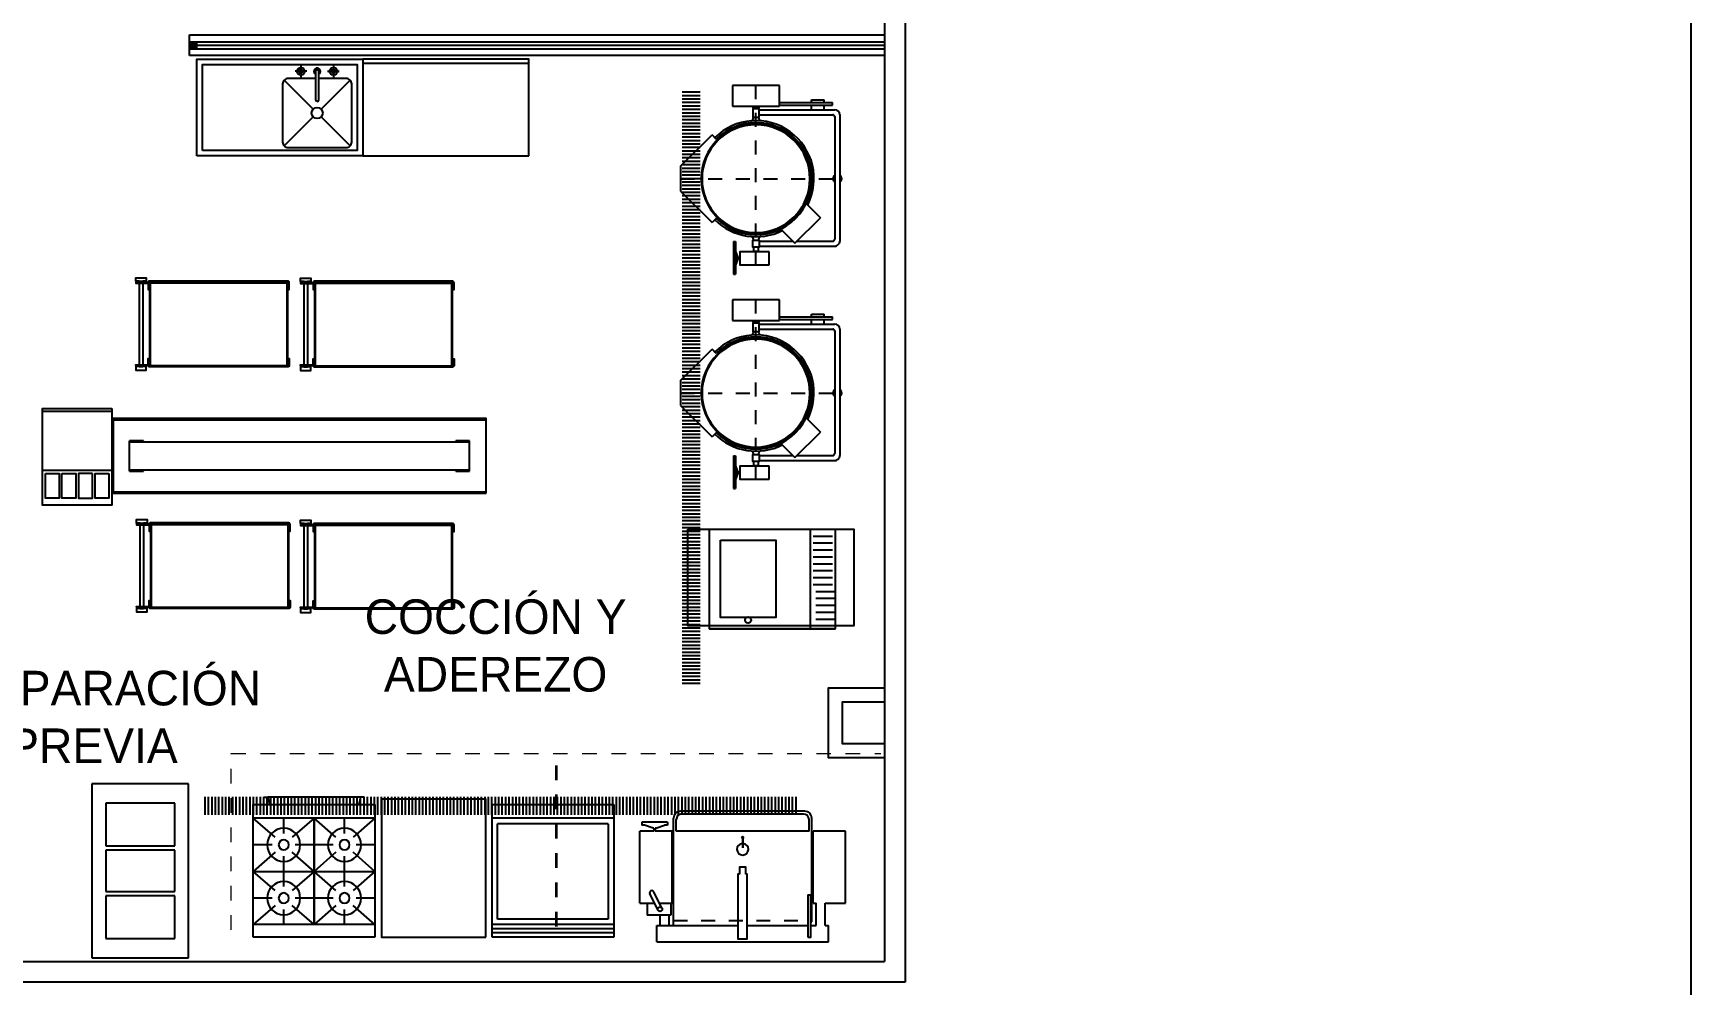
# Model space of a CAD drawing. Header units: millimetres. Extents: x 2523 to 2756, y 378 to 482.
# Drawn here: x 2665.52 to 2677.51, y 386.93 to 393.81 of the extents above; entities that cross this region are included whole.
import ezdxf

# ---------------------------------------------------------------- set-up
doc = ezdxf.new("R2010")
doc.units = ezdxf.units.MM
for name, pattern in [('BLOQUE NUTRICION$0$PB-Servicios Generales$0$DIS', [0.09, 0.06, -0.03]), ('HIDDEN', [0.375, 0.25, -0.125]), ('VESTIBULO$0$MEDICINA FISICA$0$MCDASH01', [0.211654, 0.105807, -0.105846])]:
    doc.linetypes.add(name, pattern=pattern)
doc.layers.get('Defpoints').update_dxf_attribs({"color": 8})
doc.layers.add('MOB FIJO', color=161, linetype='Continuous')
doc.layers.add('MOBILIARIO', color=161, linetype='Continuous')
doc.layers.add('PROYECCION', color=7, linetype='HIDDEN', lineweight=0)
doc.styles.add('STYLE1', font='GOTHIC.TTF')

# ---------------------------------------------------------------- blocks, each defined once
blk = doc.blocks.new('BLOQUE NUTRICION$0$NUTRICION Y DIETETICA$0$NUTRICION$0$A$C48837D3A')
at = {"layer": 'MOBILIARIO'}
for p, q in [((0, 1.045), (0, 0.135)), ((0, 1.045), (0, 0.135)), ((0.72, 0.315), (0, 0.315)), ((0.07, 0.275), (0.07, 0.135)), ((0.12, 0.275), (0.12, 0.135)), ((0.17, 0.275), (0.17, 0.135)), ((0.22, 0.275), (0.22, 0.135)), ((0.27, 0.275), (0.27, 0.135)), ((0.32, 0.295), (0.32, 0.155)), ((0.37, 0.295), (0.37, 0.155)), ((0.42, 0.295), (0.42, 0.155)), ((0.47, 0.295), (0.47, 0.155)), ((0.52, 0.295), (0.52, 0.155)), ((0.57, 0.295), (0.57, 0.155)), ((0.62, 0.295), (0.62, 0.155)), ((0.67, 0.295), (0.67, 0.155))]:
    blk.add_line(p, q, dxfattribs=at)
for points in [[(0.72, 1.2), (0.72, 0), (0.02, 0), (0.02, 1.2)], [(0.72, 1.045), (0.72, 0.135), (0, 0.135), (0, 1.045)], [(0.64, 0.965), (0.64, 0.565), (0.08, 0.565), (0.08, 0.965)]]:
    blk.add_lwpolyline(points, close=True, dxfattribs=at)
blk.add_circle((0.063, 0.765), 0.0219, dxfattribs=at)
blk = doc.blocks.new('BLOQUE NUTRICION$0$PB-Servicios Generales$0$mnitmgv60')
at = {"linetype": 'BLOQUE NUTRICION$0$PB-Servicios Generales$0$DIS'}
for p, q in [((0, -1.165), (0, 0)), ((0.624, -0.62), (-0.674, -0.62))]:
    blk.add_line(p, q, dxfattribs=at)
for p, q in [((-0.551, -0.45), (-0.551, -0.067)), ((-0.533, -0.067), (-0.551, -0.067)), ((-0.533, -0.45), (-0.533, -0.067)), ((-0.499, -0.597), (-0.499, -0.05)), ((-0.465, -0.013), (0.451, -0.013)), ((-0.462, -0.597), (-0.462, -0.064)), ((-0.45, -0.05), (0.437, -0.05)), ((0.451, -0.323), (0.451, -0.064)), ((0.488, -0.597), (0.488, -0.05)), ((-0.57, -0.219), (-0.57, -0.127)), ((-0.551, -0.127), (-0.57, -0.127)), ((-0.551, -0.219), (-0.57, -0.219)), ((-0.499, -0.127), (-0.533, -0.127)), ((-0.499, -0.219), (-0.533, -0.219)), ((0.18, -0.256), (0.282, -0.154)), ((0.466, -0.338), (0.282, -0.154)), ((0.364, -0.44), (0.466, -0.338)), ((0.451, -0.597), (0.451, -0.352)), ((-0.674, -0.45), (-0.674, -0.79)), ((-0.524, -0.45), (-0.674, -0.45)), ((-0.524, -0.79), (-0.524, -0.45)), ((-0.674, -0.79), (-0.524, -0.79)), ((0.455, -0.783), (0.455, -0.769)), ((0.455, -0.769), (0.691, -0.769)), ((0.455, -0.783), (0.691, -0.783)), ((0.566, -0.752), (0.52, -0.769)), ((0.566, -0.769), (0.566, -0.752)), ((0.566, -0.752), (0.58, -0.752)), ((0.569, -0.752), (0.569, -0.736)), ((0.577, -0.752), (0.577, -0.736)), ((0.58, -0.769), (0.58, -0.752)), ((0.58, -0.752), (0.626, -0.769)), ((0.691, -0.783), (0.691, -0.769)), ((-0.287, -0.907), (-0.317, -0.937)), ((-0.09, -1.165), (-0.317, -0.937)), ((0.09, -1.165), (0.317, -0.937)), ((0.287, -0.907), (0.317, -0.937)), ((-0.09, -1.165), (0.09, -1.165))]:
    blk.add_line(p, q)
for points in [[(-0.524, -0.643), (-0.516, -0.643, 0.414214), (-0.515, -0.642), (-0.515, -0.598, 0.414214), (-0.516, -0.597)], [(-0.516, -0.597), (-0.524, -0.597, 0.413465)]]:
    blk.add_lwpolyline(points, format="xyb")
for points in [[(-0.446, -0.597), (-0.506, -0.597, 0.414214), (-0.506, -0.598), (-0.506, -0.642, 0.414214), (-0.506, -0.643), (-0.446, -0.643, 0.414214), (-0.445, -0.642), (-0.445, -0.598, 0.414214)], [(0.445, -0.597), (0.495, -0.597, -0.414214), (0.496, -0.598), (0.496, -0.642, -0.414214), (0.495, -0.643), (0.445, -0.643, -0.414214), (0.444, -0.642), (0.444, -0.598, -0.414214)], [(0.526, -0.526), (0.623, -0.526, -0.414214), (0.624, -0.527), (0.624, -0.735, -0.414214), (0.623, -0.735), (0.526, -0.735, -0.414214), (0.526, -0.735), (0.526, -0.527, -0.414214)], [(-0.508, -0.607), (-0.514, -0.607, 0.414214), (-0.514, -0.608), (-0.514, -0.632, 0.414214), (-0.514, -0.633), (-0.508, -0.633, 0.414214), (-0.507, -0.632), (-0.507, -0.608, 0.414214)]]:
    blk.add_lwpolyline(points, format="xyb", close=True)
blk.add_lwpolyline([(0.496, -0.637), (0.524, -0.637), (0.524, -0.601), (0.496, -0.601)], close=True)
for centre, radius, start, end in [((-0.462, -0.05), 0.0365, 90, 180), ((-0.448, -0.064), 0.0146, 90, 180), ((0, -0.031), 0.0314, 35.5487, 144.4513), ((0, -0.031), 0.0314, 215.5487, 324.4513), ((0.437, -0.064), 0.0146, 0, 90.0005), ((0.451, -0.05), 0.0365, 0, 90.0003), ((0, -0.62), 0.42, 63.0172, 225), ((0, -0.62), 0.406, 315, 225), ((0, -0.62), 0.396, 270.0412, 270), ((0, -0.62), 0.39, 270.0418, 270), ((0, -0.62), 0.42, 315, 26.9828), ((-0.442, -0.576), 0.0256, 262.3945, 318.2324), ((0.441, -0.576), 0.0256, 211.5621, 277.6055), ((-0.442, -0.664), 0.0256, 41.7676, 97.6055), ((0.441, -0.664), 0.0256, 82.3945, 148.4379)]:
    blk.add_arc(centre, radius, start, end)
blk = doc.blocks.new('BLOQUE NUTRICION$0$PB-Servicios Generales$0$A$C44AE7D5F')
for p, q in [((0, 0.88), (0, 0)), ((0.09, 0.88), (0, 0.88)), ((0.09, 0.88), (0.228, 0.722)), ((0.09, 0.88), (0.09, 0.44)), ((0.475, 0.88), (0.09, 0.88)), ((0.282, 0.88), (0.282, 0.743)), ((0.475, 0.88), (0.337, 0.722)), ((0.96, 0.88), (0.475, 0.88)), ((0.475, 0.88), (0.613, 0.722)), ((0.475, 0), (0.475, 0.88)), ((0.667, 0.88), (0.667, 0.743)), ((0.86, 0.88), (0.722, 0.722)), ((0.86, 0.88), (0.86, 0.44)), ((0.96, 0), (0.96, 0.88)), ((0.96, 0.803), (1.011, 0.803)), ((1.011, 0.775), (0.96, 0.763)), ((1.011, 0.803), (1.011, 0.775)), ((1.011, 0.775), (1.011, 0.105)), ((0.09, 0.66), (0.2, 0.66)), ((0.365, 0.66), (0.475, 0.66)), ((0.475, 0.66), (0.585, 0.66)), ((0.75, 0.66), (0.86, 0.66)), ((0.228, 0.598), (0.09, 0.44)), ((0.282, 0.577), (0.282, 0.44)), ((0.337, 0.598), (0.475, 0.44)), ((0.613, 0.598), (0.475, 0.44)), ((0.667, 0.577), (0.667, 0.44)), ((0.722, 0.598), (0.86, 0.44)), ((0.86, 0.44), (0.09, 0.44)), ((0.86, 0.44), (0.09, 0.44)), ((0.09, 0.44), (0.86, 0.44)), ((0.09, 0.44), (0.228, 0.282)), ((0.09, 0.44), (0.09, 0)), ((0.282, 0.44), (0.282, 0.303)), ((0.475, 0.44), (0.337, 0.282)), ((0.475, 0.44), (0.613, 0.282)), ((0.667, 0.44), (0.667, 0.303)), ((0.86, 0.44), (0.722, 0.282)), ((0.86, 0.44), (0.86, 0)), ((0.09, 0.22), (0.2, 0.22)), ((0.228, 0.158), (0.09, 0)), ((0.282, 0.137), (0.282, 0)), ((0.337, 0.158), (0.475, 0)), ((0.365, 0.22), (0.475, 0.22)), ((0.475, 0.22), (0.585, 0.22)), ((0.613, 0.158), (0.475, 0)), ((0.667, 0.137), (0.667, 0)), ((0.722, 0.158), (0.86, 0)), ((0.75, 0.22), (0.86, 0.22)), ((0, 0), (0.475, 0)), ((0.475, 0), (0.96, 0)), ((1.011, 0.105), (0.96, 0.117)), ((0.96, 0.077), (1.011, 0.077)), ((1.011, 0.077), (1.011, 0.105))]:
    blk.add_line(p, q)
for centre, radius in [((0.282, 0.66), 0.12), ((0.667, 0.66), 0.12), ((0.282, 0.66), 0.0369), ((0.667, 0.66), 0.0369), ((0.282, 0.22), 0.12), ((0.282, 0.22), 0.0369), ((0.667, 0.22), 0.12), ((0.667, 0.22), 0.0369)]:
    blk.add_circle(centre, radius)
blk = doc.blocks.new('BLOQUE NUTRICION$0$PB-Servicios Generales$0$mnitsg4')
for p, q in [((1.242, 0), (0, 0)), ((0, 0), (0, -0.12)), ((1.242, 0), (1.242, -0.12)), ((0.025, -0.12), (0, -0.12)), ((0.025, -0.12), (0.025, -0.28)), ((0.09, -0.12), (0.09, -0.28)), ((0.129, -0.12), (0.09, -0.12)), ((0.121, -0.145), (0.121, -0.895)), ((0.129, -0.145), (0.121, -0.145)), ((0.588, -0.12), (0.149, -0.12)), ((1.113, -0.12), (0.655, -0.12)), ((1.242, -0.12), (1.113, -0.12)), ((1.121, -0.12), (1.121, -0.895)), ((1.14, -0.28), (1.14, -0.193)), ((1.14, -0.193), (1.312, -0.193)), ((1.153, -0.12), (1.153, -0.193)), ((1.218, -0.12), (1.218, -0.193)), ((1.233, -0.23), (1.292, -0.348)), ((1.312, -0.28), (1.312, -0.193)), ((-0.124, -0.28), (-0.124, -0.8)), ((0.025, -0.28), (-0.124, -0.28)), ((0.111, -0.28), (0.09, -0.28)), ((0.111, -0.28), (0.111, -0.8)), ((1.131, -0.28), (1.131, -0.8)), ((1.223, -0.28), (1.131, -0.28)), ((1.205, -0.244), (1.264, -0.362)), ((1.366, -0.28), (1.259, -0.28)), ((1.366, -0.28), (1.366, -0.8)), ((0.619, -0.751), (0.619, -0.68)), ((0.623, -0.751), (0.623, -0.68)), ((-0.124, -0.8), (0.111, -0.8)), ((0.141, -0.8), (1.101, -0.8)), ((0.141, -0.8), (0.141, -0.885)), ((1.101, -0.8), (1.101, -0.885)), ((1.131, -0.8), (1.253, -0.8)), ((1.248, -0.822), (1.186, -0.845)), ((1.248, -0.822), (1.253, -0.822)), ((1.253, -0.822), (1.253, -0.8)), ((1.263, -0.822), (1.263, -0.8)), ((1.263, -0.8), (1.366, -0.8)), ((1.263, -0.822), (1.268, -0.822)), ((1.268, -0.822), (1.33, -0.845)), ((0.171, -0.945), (1.071, -0.945)), ((0.181, -0.925), (1.061, -0.925)), ((1.165, -0.845), (1.186, -0.845)), ((1.165, -0.865), (1.165, -0.845)), ((1.165, -0.865), (1.351, -0.865)), ((1.33, -0.845), (1.351, -0.845)), ((1.351, -0.865), (1.351, -0.845))]:
    blk.add_line(p, q)
at = {"linetype": 'BLOQUE NUTRICION$0$PB-Servicios Generales$0$DIS'}
blk.add_line((1.121, -0.156), (0.121, -0.156), dxfattribs=at)
blk.add_lwpolyline([(0.149, -0.034), (0.129, -0.034), (0.129, -0.339), (0.149, -0.339)], close=True)
for points in [[(0.645, -0.491), (0.655, -0.491), (0.655, -0.022), (0.588, -0.022), (0.588, -0.491), (0.598, -0.491)], [(0.598, -0.491), (0.598, -0.54), (0.645, -0.54), (0.645, -0.491)]]:
    blk.add_lwpolyline(points)
for centre, radius in [((1.219, -0.237), 0.0158), ((0.621, -0.757), 0.00577)]:
    blk.add_circle(centre, radius)
for centre, radius, start, end in [((1.278, -0.355), 0.0158, 206.5573, 26.5584), ((0.621, -0.67), 0.0416, 272.7552, 267.2448), ((0.171, -0.895), 0.05, 180, 270), ((0.181, -0.885), 0.04, 180, 270), ((1.061, -0.885), 0.04, 270, 0), ((1.071, -0.895), 0.05, 270, 0)]:
    blk.add_arc(centre, radius, start, end)
blk = doc.blocks.new('BLOQUE NUTRICION$0$PB-Servicios Generales$0$mnco201')
for p, q in [((0.88, 0), (0, 0)), ((0, 0), (0, -0.96)), ((0.88, -0.09), (0.88, 0)), ((0.88, -0.03), (0, -0.03)), ((0.88, -0.06), (0, -0.06)), ((0.44, -0.09), (0, -0.09)), ((0.88, -0.09), (0.44, -0.09)), ((0.88, -0.475), (0.88, -0.09)), ((0.84, -0.13), (0.04, -0.13)), ((0.04, -0.13), (0.04, -0.82)), ((0.84, -0.82), (0.84, -0.13)), ((0.88, -0.96), (0.88, -0.475)), ((0.84, -0.82), (0.04, -0.82)), ((0.44, -0.86), (0, -0.86)), ((0.88, -0.86), (0.44, -0.86)), ((0, -0.96), (0.88, -0.96))]:
    blk.add_line(p, q)
blk = doc.blocks.new('76090602')
blk.add_line((0, -0.03), (1.2, -0.03))
blk.add_lwpolyline([(1.2, -0.7), (1.2, 0), (0, 0), (0, -0.7)], close=True)
blk = doc.blocks.new('76090123')
for p, q in [((0.795, -0.088), (0.71, -0.088)), ((0.752, -0.046), (0.752, -0.13)), ((0.945, -0.088), (1.03, -0.088)), ((0.988, -0.046), (0.988, -0.13)), ((0.632, -0.152), (0.842, -0.362)), ((1.108, -0.152), (0.898, -0.362)), ((0.842, -0.418), (0.632, -0.628)), ((0.898, -0.418), (1.108, -0.628))]:
    blk.add_line(p, q)
for points in [[(0, -0.7), (0, 0), (1.2, 0), (1.2, -0.7)], [(0.04, -0.66), (0.04, -0.04), (1.16, -0.04), (1.16, -0.66)]]:
    blk.add_lwpolyline(points, close=True)
blk.add_lwpolyline([(0.882, -0.088, 1), (0.858, -0.088), (0.858, -0.294, 1), (0.882, -0.294)], format="xyb", close=True)
blk.add_lwpolyline([(0.859, -0.14), (0.66, -0.14, 0.414214), (0.62, -0.18), (0.62, -0.6, 0.414214), (0.66, -0.64), (1.08, -0.64, 0.414214), (1.12, -0.6), (1.12, -0.18, 0.414214), (1.08, -0.14), (0.882, -0.14)], format="xyb")
for centre, radius in [((0.752, -0.088), 0.0282), ((0.752, -0.088), 0.0141), ((0.988, -0.088), 0.0282), ((0.988, -0.088), 0.0141), ((0.87, -0.39), 0.04)]:
    blk.add_circle(centre, radius)
blk.add_arc((0.87, -0.088), 0.0235, 300, 240)
blk = doc.blocks.new('BLOQUE NUTRICION$0$NUTRICION Y DIETETICA$0$NUTRICION$0$72560061')
at = {"color": 8}
for p, q in [((0, 0.309), (-0.026, 0.309)), ((-0.026, 0.295), (-0.026, -0.295)), ((0, 0.3), (0, 0.309)), ((0, -0.309), (-0.026, -0.309)), ((0, -0.3), (0, -0.309))]:
    blk.add_line(p, q, dxfattribs=at)
for points in [[(-1.076, 0.25), (-1.086, 0.25), (-1.086, 0.3, -0.414214), (-1.076, 0.31), (-0.076, 0.31, -0.414214), (-0.066, 0.3)], [(-1.076, -0.25), (-1.086, -0.25), (-1.086, -0.3, 0.414214), (-1.076, -0.31), (-0.076, -0.31, 0.414214), (-0.066, -0.3)]]:
    blk.add_lwpolyline(points, format="xyb", dxfattribs=at)
blk.add_lwpolyline([(-1.076, -0.3), (-1.076, 0.3), (-0.076, 0.3), (-0.076, -0.3)], close=True)
blk.add_lwpolyline([(-1.071, -0.3), (-1.071, 0.295), (-0.081, 0.295), (-0.081, -0.3)])
for points in [[(-0.066, 0.295), (-0.066, 0.25), (-0.076, 0.25)], [(-0.001, 0.309), (0.024, 0.309), (0.024, 0.334), (-0.051, 0.334), (-0.051, 0.309), (-0.026, 0.309), (-0.026, 0.3)], [(0, 0.295), (0, -0.295)], [(-0.066, -0.295), (-0.066, -0.25), (-0.076, -0.25)], [(-0.001, -0.309), (0.024, -0.309), (0.024, -0.334), (-0.051, -0.334), (-0.051, -0.309), (-0.026, -0.309), (-0.026, -0.3)]]:
    blk.add_lwpolyline(points, dxfattribs=at)
for points in [[(-0.069, 0.265), (-0.074, 0.265), (-0.074, 0.3), (0.024, 0.3), (0.024, 0.295), (-0.069, 0.295)], [(-0.069, -0.265), (-0.074, -0.265), (-0.074, -0.3), (0.024, -0.3), (0.024, -0.295), (-0.069, -0.295)]]:
    blk.add_lwpolyline(points, close=True, dxfattribs=at)
blk = doc.blocks.new('BLOQUE NUTRICION$0$NUTRICION Y DIETETICA$0$NUTRICION$0$carros cocina')
for p, q in [((0, 0.63), (0.7, 0.63)), ((0, -0.63), (0, 0.63)), ((0, -0.63), (0, 0.63)), ((0, 0.63), (0.7, 0.63)), ((0.7, 0.63), (0.7, -0.63)), ((0.7, 0.63), (0.7, -0.63)), ((0.1, 0.49), (0.6, 0.49)), ((0.1, 0.18), (0.1, 0.49)), ((0.1, 0.18), (0.1, 0.49)), ((0.1, 0.49), (0.6, 0.49)), ((0.6, 0.49), (0.6, 0.18)), ((0.6, 0.49), (0.6, 0.18)), ((0.6, 0.18), (0.1, 0.18)), ((0.6, 0.18), (0.1, 0.18)), ((0.1, 0.15), (0.6, 0.15)), ((0.1, -0.15), (0.1, 0.15)), ((0.1, -0.15), (0.1, 0.15)), ((0.1, 0.15), (0.6, 0.15)), ((0.6, 0.15), (0.6, -0.15)), ((0.6, 0.15), (0.6, -0.15)), ((0.6, -0.15), (0.1, -0.15)), ((0.6, -0.15), (0.1, -0.15)), ((0.1, -0.18), (0.6, -0.18)), ((0.1, -0.49), (0.1, -0.18)), ((0.1, -0.49), (0.1, -0.18)), ((0.1, -0.18), (0.6, -0.18)), ((0.6, -0.18), (0.6, -0.49)), ((0.6, -0.18), (0.6, -0.49)), ((0.6, -0.49), (0.1, -0.49)), ((0.6, -0.49), (0.1, -0.49)), ((0.7, -0.63), (0, -0.63)), ((0.7, -0.63), (0, -0.63))]:
    blk.add_line(p, q)
blk = doc.blocks.new('BLOQUE NUTRICION$0$NUTRICION Y DIETETICA$0$NUTRICION$0$72560152')
for p, q in [((0.5, -0.25), (0, -0.25)), ((0, -0.68), (0.5, -0.68))]:
    blk.add_line(p, q)
for points in [[(0.5, -0.7), (0.5, 0), (0, 0), (0, -0.7)], [(0.02, -0.23), (0.12, -0.23), (0.12, -0.05), (0.02, -0.05)], [(0.14, -0.23), (0.24, -0.23), (0.24, -0.05), (0.14, -0.05)], [(0.36, -0.23), (0.26, -0.23), (0.26, -0.05), (0.36, -0.05)], [(0.48, -0.23), (0.48, -0.05), (0.38, -0.05), (0.38, -0.23)]]:
    blk.add_lwpolyline(points, close=True)
blk = doc.blocks.new('A$C14312871')
at = {"layer": 'MOBILIARIO'}
for p, q in [((26.073, -12.21), (23.373, -12.21)), ((23.493, -12.58), (23.493, -12.36)), ((23.593, -12.36), (23.493, -12.36)), ((25.953, -12.37), (23.493, -12.37)), ((23.593, -12.37), (23.593, -12.36)), ((25.853, -12.37), (25.853, -12.36)), ((25.953, -12.36), (25.853, -12.36)), ((25.953, -12.58), (25.953, -12.36)), ((23.493, -12.57), (25.953, -12.57)), ((23.493, -12.58), (23.593, -12.58)), ((23.593, -12.58), (23.593, -12.57)), ((25.853, -12.58), (25.853, -12.57)), ((25.853, -12.58), (25.953, -12.58)), ((23.373, -12.73), (26.073, -12.73))]:
    blk.add_line(p, q, dxfattribs=at)
for points in [[(26.073, -12.74), (26.073, -12.2), (23.373, -12.2), (23.373, -12.74)], [(26.069, -15.949), (26.069, -14.951), (25.315, -14.951), (25.315, -15.949)]]:
    blk.add_lwpolyline(points, close=True, dxfattribs=at)
at = {"layer": 'MOB FIJO', "ltscale": 0.1}
blk.add_blockref('76090123', (23.98, -9.6), dxfattribs=at)
at = {"layer": 'MOB FIJO'}
blk.add_blockref('76090602', (25.18, -9.6), dxfattribs=at)
at = {"layer": 'MOBILIARIO'}
for name, p, rotation in [('BLOQUE NUTRICION$0$PB-Servicios Generales$0$mnitmgv60', (28.644, -10.465), 270), ('BLOQUE NUTRICION$0$PB-Servicios Generales$0$mnitmgv60', (28.644, -12.015), 270), ('BLOQUE NUTRICION$0$NUTRICION Y DIETETICA$0$NUTRICION$0$A$C48837D3A', (28.732, -13.719), 90), ('BLOQUE NUTRICION$0$PB-Servicios Generales$0$mnitsg4', (28.549, -15.984), 180)]:
    blk.add_blockref(name, p, dxfattribs=dict(at, rotation=rotation))
at = {"layer": 'MOBILIARIO', "extrusion": (-0.001185, -2.98962e-12, 0.999999), "xscale": -1}
for p in [(23.562, -11.515, -0.029), (24.754, -11.517, -0.03), (23.568, -13.264, -0.029), (24.754, -13.267, -0.03)]:
    blk.add_blockref('BLOQUE NUTRICION$0$NUTRICION Y DIETETICA$0$NUTRICION$0$72560061', p, dxfattribs=at)
at = {"layer": 'MOBILIARIO', "extrusion": (0.001185, 2.98961e-12, -0.999999), "zscale": -0.9999999999998271, "rotation": 180}
blk.add_blockref('BLOQUE NUTRICION$0$NUTRICION Y DIETETICA$0$NUTRICION$0$72560152', (-22.864, -12.826, 0.027), dxfattribs=at)
at = {"layer": 'MOBILIARIO', "extrusion": (-2.98961e-12, 0.001185, -0.999999), "zscale": -0.9999999999998083, "rotation": 180}
blk.add_blockref('BLOQUE NUTRICION$0$NUTRICION Y DIETETICA$0$NUTRICION$0$carros cocina', (-23.22, -15.47, -0.019), dxfattribs=at)
at = {"layer": 'MOBILIARIO', "xscale": -1}
for name, p, rotation in [('BLOQUE NUTRICION$0$PB-Servicios Generales$0$A$C44AE7D5F', (24.388, -15.949), 270), ('BLOQUE NUTRICION$0$PB-Servicios Generales$0$mnco201', (26.115, -15.949), 180)]:
    blk.add_blockref(name, p, dxfattribs=dict(at, rotation=rotation))
blk = doc.blocks.new('A$C417955C4')
at = {"layer": 'PROYECCION', "linetype": 'VESTIBULO$0$MEDICINA FISICA$0$MCDASH01'}
for p, q in [((24.228, -16.125), (24.228, -14.85)), ((24.228, -14.85), (28.927, -14.85)), ((26.577, -16.1), (26.577, -14.85)), ((26.586, -16.1), (26.586, -14.85))]:
    blk.add_line(p, q, dxfattribs=at)

msp = doc.modelspace()

# ---------------------------------------------------------------- linework, layer by layer
for p, q in [((2671.8266, 403.5287), (2671.8266, 386.9512)), ((2671.6766, 403.3787), (2671.6766, 387.1012)), ((2666.6491, 393.6512), (2666.6491, 393.8012)), ((2666.6491, 393.8012), (2671.6766, 393.8012)), ((2666.6491, 393.7512), (2671.6766, 393.7512)), ((2666.6491, 393.7262), (2671.6766, 393.7262)), ((2666.6491, 393.7012), (2671.6766, 393.7012)), ((2671.6766, 393.6512), (2666.6491, 393.6512)), ((2670.2116, 393.3887), (2670.3416, 393.3887)), ((2670.2116, 393.3637), (2670.3416, 393.3637)), ((2670.2116, 393.3387), (2670.3416, 393.3387)), ((2670.2116, 393.3137), (2670.3416, 393.3137)), ((2670.2116, 393.2887), (2670.3416, 393.2887)), ((2670.2116, 393.2637), (2670.3416, 393.2637)), ((2670.2116, 393.2387), (2670.3416, 393.2387)), ((2670.2116, 393.2137), (2670.3416, 393.2137)), ((2670.2116, 393.1887), (2670.3416, 393.1887)), ((2670.2116, 393.1637), (2670.3416, 393.1637)), ((2670.2116, 393.1387), (2670.3416, 393.1387)), ((2670.2116, 393.1137), (2670.3416, 393.1137)), ((2670.2116, 393.0887), (2670.3416, 393.0887)), ((2670.2116, 393.0637), (2670.3416, 393.0637)), ((2670.2116, 393.0387), (2670.3416, 393.0387)), ((2670.2116, 393.0137), (2670.3416, 393.0137)), ((2670.2116, 392.9887), (2670.3416, 392.9887)), ((2670.2116, 392.9637), (2670.3416, 392.9637)), ((2670.2116, 392.9387), (2670.3416, 392.9387)), ((2670.2116, 392.9137), (2670.3416, 392.9137)), ((2670.2116, 392.8887), (2670.3416, 392.8887)), ((2670.2116, 392.8637), (2670.3416, 392.8637)), ((2670.2116, 392.8387), (2670.3416, 392.8387)), ((2670.2116, 392.8137), (2670.3416, 392.8137)), ((2670.2116, 392.7887), (2670.3416, 392.7887)), ((2670.2116, 392.7637), (2670.3416, 392.7637)), ((2670.2116, 392.7387), (2670.3416, 392.7387)), ((2670.2116, 392.7137), (2670.3416, 392.7137)), ((2670.2116, 392.6887), (2670.3416, 392.6887)), ((2670.2116, 392.6637), (2670.3416, 392.6637)), ((2670.2116, 392.6387), (2670.3416, 392.6387)), ((2670.2116, 392.6137), (2670.3416, 392.6137)), ((2670.2116, 392.5887), (2670.3416, 392.5887)), ((2670.2116, 392.5637), (2670.3416, 392.5637)), ((2670.2116, 392.5387), (2670.3416, 392.5387)), ((2670.2116, 392.5137), (2670.3416, 392.5137)), ((2670.2116, 392.4887), (2670.3416, 392.4887)), ((2670.2116, 392.4637), (2670.3416, 392.4637)), ((2670.2116, 392.4387), (2670.3416, 392.4387)), ((2670.2116, 392.4137), (2670.3416, 392.4137)), ((2670.2116, 392.3887), (2670.3416, 392.3887)), ((2670.2116, 392.3637), (2670.3416, 392.3637)), ((2670.2116, 392.3387), (2670.3416, 392.3387)), ((2670.2116, 392.3137), (2670.3416, 392.3137)), ((2670.2116, 392.2887), (2670.3416, 392.2887)), ((2670.2116, 392.2637), (2670.3416, 392.2637)), ((2670.2116, 392.2387), (2670.3416, 392.2387)), ((2670.2116, 392.2137), (2670.3416, 392.2137)), ((2670.2116, 392.1887), (2670.3416, 392.1887)), ((2670.2116, 392.1637), (2670.3416, 392.1637)), ((2670.2116, 392.1387), (2670.3416, 392.1387)), ((2670.2116, 392.1137), (2670.3416, 392.1137)), ((2670.2116, 392.0887), (2670.3416, 392.0887)), ((2670.2116, 392.0637), (2670.3416, 392.0637)), ((2670.2116, 392.0387), (2670.3416, 392.0387)), ((2670.2116, 392.0137), (2670.3416, 392.0137)), ((2670.2116, 391.9887), (2670.3416, 391.9887)), ((2670.2116, 391.9637), (2670.3416, 391.9637)), ((2670.2116, 391.9387), (2670.3416, 391.9387)), ((2670.2116, 391.9137), (2670.3416, 391.9137)), ((2670.2116, 391.8887), (2670.3416, 391.8887)), ((2670.2116, 391.8637), (2670.3416, 391.8637)), ((2670.2116, 391.8387), (2670.3416, 391.8387)), ((2670.2116, 391.8137), (2670.3416, 391.8137)), ((2670.2116, 391.7887), (2670.3416, 391.7887)), ((2670.2116, 391.7637), (2670.3416, 391.7637)), ((2670.2116, 391.7387), (2670.3416, 391.7387)), ((2670.2116, 391.7137), (2670.3416, 391.7137)), ((2670.2116, 391.6887), (2670.3416, 391.6887)), ((2670.2116, 391.6637), (2670.3416, 391.6637)), ((2670.2116, 391.6387), (2670.3416, 391.6387)), ((2670.2116, 391.6137), (2670.3416, 391.6137)), ((2670.2116, 391.5887), (2670.3416, 391.5887)), ((2670.2116, 391.5637), (2670.3416, 391.5637)), ((2670.2116, 391.5387), (2670.3416, 391.5387)), ((2670.2116, 391.5137), (2670.3416, 391.5137)), ((2670.2116, 391.4887), (2670.3416, 391.4887)), ((2670.2116, 391.4637), (2670.3416, 391.4637)), ((2670.2116, 391.4387), (2670.3416, 391.4387)), ((2670.2116, 391.4137), (2670.3416, 391.4137)), ((2670.2116, 391.3887), (2670.3416, 391.3887)), ((2670.2116, 391.3637), (2670.3416, 391.3637)), ((2670.2116, 391.3387), (2670.3416, 391.3387)), ((2670.2116, 391.3137), (2670.3416, 391.3137)), ((2670.2116, 391.2887), (2670.3416, 391.2887)), ((2670.2116, 391.2637), (2670.3416, 391.2637)), ((2670.2116, 391.2387), (2670.3416, 391.2387)), ((2670.2116, 391.2137), (2670.3416, 391.2137)), ((2670.2116, 391.1887), (2670.3416, 391.1887)), ((2670.2116, 391.1637), (2670.3416, 391.1637)), ((2670.2116, 391.1387), (2670.3416, 391.1387)), ((2670.2116, 391.1137), (2670.3416, 391.1137)), ((2670.2116, 391.0887), (2670.3416, 391.0887)), ((2670.2116, 391.0637), (2670.3416, 391.0637)), ((2670.2116, 391.0387), (2670.3416, 391.0387)), ((2670.2116, 391.0137), (2670.3416, 391.0137)), ((2670.2116, 390.9887), (2670.3416, 390.9887)), ((2670.2116, 390.9637), (2670.3416, 390.9637)), ((2670.2116, 390.9387), (2670.3416, 390.9387)), ((2670.2116, 390.9137), (2670.3416, 390.9137)), ((2670.2116, 390.8887), (2670.3416, 390.8887)), ((2670.2116, 390.8637), (2670.3416, 390.8637)), ((2670.2116, 390.8387), (2670.3416, 390.8387)), ((2670.2116, 390.8137), (2670.3416, 390.8137)), ((2670.2116, 390.7887), (2670.3416, 390.7887)), ((2670.2116, 390.7637), (2670.3416, 390.7637)), ((2670.2116, 390.7387), (2670.3416, 390.7387)), ((2670.2116, 390.7137), (2670.3416, 390.7137)), ((2670.2116, 390.6887), (2670.3416, 390.6887)), ((2670.2116, 390.6637), (2670.3416, 390.6637)), ((2670.2116, 390.6387), (2670.3416, 390.6387)), ((2670.2116, 390.6137), (2670.3416, 390.6137)), ((2670.2116, 390.5887), (2670.3416, 390.5887)), ((2670.2116, 390.5637), (2670.3416, 390.5637)), ((2670.2116, 390.5387), (2670.3416, 390.5387)), ((2670.2116, 390.5137), (2670.3416, 390.5137)), ((2670.2116, 390.4887), (2670.3416, 390.4887)), ((2670.2116, 390.4637), (2670.3416, 390.4637)), ((2670.2116, 390.4387), (2670.3416, 390.4387)), ((2670.2116, 390.4137), (2670.3416, 390.4137)), ((2670.2116, 390.3887), (2670.3416, 390.3887)), ((2670.2116, 390.3637), (2670.3416, 390.3637)), ((2670.2116, 390.3387), (2670.3416, 390.3387)), ((2670.2116, 390.3137), (2670.3416, 390.3137)), ((2670.2116, 390.2887), (2670.3416, 390.2887)), ((2670.2116, 390.2637), (2670.3416, 390.2637)), ((2670.2116, 390.2387), (2670.3416, 390.2387)), ((2670.2116, 390.2137), (2670.3416, 390.2137)), ((2670.2116, 390.1887), (2670.3416, 390.1887)), ((2670.2116, 390.1637), (2670.3416, 390.1637)), ((2670.2116, 390.1387), (2670.3416, 390.1387)), ((2670.2116, 390.1137), (2670.3416, 390.1137)), ((2670.2116, 390.0887), (2670.3416, 390.0887)), ((2670.2116, 390.0637), (2670.3416, 390.0637)), ((2670.2116, 390.0387), (2670.3416, 390.0387)), ((2670.2116, 390.0137), (2670.3416, 390.0137)), ((2670.2116, 389.9887), (2670.3416, 389.9887)), ((2670.2116, 389.9637), (2670.3416, 389.9637)), ((2670.2116, 389.9387), (2670.3416, 389.9387)), ((2670.2116, 389.9137), (2670.3416, 389.9137)), ((2670.2116, 389.8887), (2670.3416, 389.8887)), ((2670.2116, 389.8637), (2670.3416, 389.8637)), ((2670.2116, 389.8387), (2670.3416, 389.8387)), ((2670.2116, 389.8137), (2670.3416, 389.8137)), ((2670.2116, 389.7887), (2670.3416, 389.7887)), ((2670.2116, 389.7637), (2670.3416, 389.7637)), ((2670.2116, 389.7387), (2670.3416, 389.7387)), ((2670.2116, 389.7137), (2670.3416, 389.7137)), ((2670.2116, 389.6887), (2670.3416, 389.6887)), ((2670.2116, 389.6637), (2670.3416, 389.6637)), ((2670.2116, 389.6387), (2670.3416, 389.6387)), ((2670.2116, 389.6137), (2670.3416, 389.6137)), ((2670.2116, 389.5887), (2670.3416, 389.5887)), ((2670.2116, 389.5637), (2670.3416, 389.5637)), ((2670.2116, 389.5387), (2670.3416, 389.5387)), ((2670.2116, 389.5137), (2670.3416, 389.5137)), ((2670.2116, 389.4887), (2670.3416, 389.4887)), ((2670.2116, 389.4637), (2670.3416, 389.4637)), ((2670.2116, 389.4387), (2670.3416, 389.4387)), ((2670.2116, 389.4137), (2670.3416, 389.4137)), ((2670.2116, 389.3887), (2670.3416, 389.3887)), ((2670.2116, 389.3637), (2670.3416, 389.3637)), ((2670.2116, 389.3387), (2670.3416, 389.3387)), ((2670.2116, 389.3137), (2670.3416, 389.3137)), ((2670.2116, 389.2887), (2670.3416, 389.2887)), ((2670.2116, 389.2637), (2670.3416, 389.2637)), ((2670.2116, 389.2387), (2670.3416, 389.2387)), ((2670.2116, 389.2137), (2670.3416, 389.2137)), ((2670.2116, 389.1887), (2670.3416, 389.1887)), ((2670.2116, 389.1637), (2670.3416, 389.1637)), ((2670.2116, 389.1387), (2670.3416, 389.1387)), ((2670.2116, 389.1137), (2670.3416, 389.1137)), ((2666.7591, 388.2912), (2666.7591, 388.1612)), ((2666.7841, 388.2912), (2666.7841, 388.1612)), ((2666.8091, 388.2912), (2666.8091, 388.1612)), ((2666.8341, 388.2912), (2666.8341, 388.1612)), ((2666.8591, 388.2912), (2666.8591, 388.1612)), ((2666.8841, 388.2912), (2666.8841, 388.1612)), ((2666.9091, 388.2912), (2666.9091, 388.1612)), ((2666.9341, 388.2912), (2666.9341, 388.1612)), ((2666.9591, 388.2912), (2666.9591, 388.1612)), ((2666.9841, 388.2912), (2666.9841, 388.1612)), ((2667.0091, 388.2912), (2667.0091, 388.1612)), ((2667.0341, 388.2912), (2667.0341, 388.1612)), ((2667.0591, 388.2912), (2667.0591, 388.1612)), ((2667.0841, 388.2912), (2667.0841, 388.1612)), ((2667.1091, 388.2912), (2667.1091, 388.1612)), ((2667.1341, 388.2912), (2667.1341, 388.1612)), ((2667.1591, 388.2912), (2667.1591, 388.1612)), ((2667.1841, 388.2912), (2667.1841, 388.1612)), ((2667.2091, 388.2912), (2667.2091, 388.1612)), ((2667.2341, 388.2912), (2667.2341, 388.1612)), ((2667.2591, 388.2912), (2667.2591, 388.1612)), ((2667.2841, 388.2912), (2667.2841, 388.1612)), ((2667.3091, 388.2912), (2667.3091, 388.1612)), ((2667.3341, 388.2912), (2667.3341, 388.1612)), ((2667.3591, 388.2912), (2667.3591, 388.1612)), ((2667.3841, 388.2912), (2667.3841, 388.1612)), ((2667.4091, 388.2912), (2667.4091, 388.1612)), ((2667.4341, 388.2912), (2667.4341, 388.1612)), ((2667.4591, 388.2912), (2667.4591, 388.1612)), ((2667.4841, 388.2912), (2667.4841, 388.1612)), ((2667.5091, 388.2912), (2667.5091, 388.1612)), ((2667.5341, 388.2912), (2667.5341, 388.1612)), ((2667.5591, 388.2912), (2667.5591, 388.1612)), ((2667.5841, 388.2912), (2667.5841, 388.1612)), ((2667.6091, 388.2912), (2667.6091, 388.1612)), ((2667.6341, 388.2912), (2667.6341, 388.1612)), ((2667.6591, 388.2912), (2667.6591, 388.1612)), ((2667.6841, 388.2912), (2667.6841, 388.1612)), ((2667.7091, 388.2912), (2667.7091, 388.1612)), ((2667.7341, 388.2912), (2667.7341, 388.1612)), ((2667.7591, 388.2912), (2667.7591, 388.1612)), ((2667.7841, 388.2912), (2667.7841, 388.1612)), ((2667.8091, 388.2912), (2667.8091, 388.1612)), ((2667.8341, 388.2912), (2667.8341, 388.1612)), ((2667.8591, 388.2912), (2667.8591, 388.1612)), ((2667.8841, 388.2912), (2667.8841, 388.1612)), ((2667.9091, 388.2912), (2667.9091, 388.1612)), ((2667.9341, 388.2912), (2667.9341, 388.1612)), ((2667.9591, 388.2912), (2667.9591, 388.1612)), ((2667.9841, 388.2912), (2667.9841, 388.1612)), ((2668.0091, 388.2912), (2668.0091, 388.1612)), ((2668.0341, 388.2912), (2668.0341, 388.1612)), ((2668.0591, 388.2912), (2668.0591, 388.1612)), ((2668.0841, 388.2912), (2668.0841, 388.1612)), ((2668.1091, 388.2912), (2668.1091, 388.1612)), ((2668.1341, 388.2912), (2668.1341, 388.1612)), ((2668.1591, 388.2912), (2668.1591, 388.1612)), ((2668.1841, 388.2912), (2668.1841, 388.1612)), ((2668.2091, 388.2912), (2668.2091, 388.1612)), ((2668.2341, 388.2912), (2668.2341, 388.1612)), ((2668.2591, 388.2912), (2668.2591, 388.1612)), ((2668.2841, 388.2912), (2668.2841, 388.1612)), ((2668.3091, 388.2912), (2668.3091, 388.1612)), ((2668.3341, 388.2912), (2668.3341, 388.1612)), ((2668.3591, 388.2912), (2668.3591, 388.1612)), ((2668.3841, 388.2912), (2668.3841, 388.1612)), ((2668.4091, 388.2912), (2668.4091, 388.1612)), ((2668.4341, 388.2912), (2668.4341, 388.1612)), ((2668.4591, 388.2912), (2668.4591, 388.1612)), ((2668.4841, 388.2912), (2668.4841, 388.1612)), ((2668.5091, 388.2912), (2668.5091, 388.1612)), ((2668.5341, 388.2912), (2668.5341, 388.1612)), ((2668.5591, 388.2912), (2668.5591, 388.1612)), ((2668.5841, 388.2912), (2668.5841, 388.1612)), ((2668.6091, 388.2912), (2668.6091, 388.1612)), ((2668.6341, 388.2912), (2668.6341, 388.1612)), ((2668.6591, 388.2912), (2668.6591, 388.1612)), ((2668.6841, 388.2912), (2668.6841, 388.1612)), ((2668.7091, 388.2912), (2668.7091, 388.1612)), ((2668.7341, 388.2912), (2668.7341, 388.1612)), ((2668.7591, 388.2912), (2668.7591, 388.1612)), ((2668.7841, 388.2912), (2668.7841, 388.1612)), ((2668.8091, 388.2912), (2668.8091, 388.1612)), ((2668.8341, 388.2912), (2668.8341, 388.1612)), ((2668.8591, 388.2912), (2668.8591, 388.1612)), ((2668.8841, 388.2912), (2668.8841, 388.1612)), ((2668.9091, 388.2912), (2668.9091, 388.1612)), ((2668.9341, 388.2912), (2668.9341, 388.1612)), ((2668.9591, 388.2912), (2668.9591, 388.1612)), ((2668.9841, 388.2912), (2668.9841, 388.1612)), ((2669.0091, 388.2912), (2669.0091, 388.1612)), ((2669.0341, 388.2912), (2669.0341, 388.1612)), ((2669.0591, 388.2912), (2669.0591, 388.1612)), ((2669.0841, 388.2912), (2669.0841, 388.1612)), ((2669.1091, 388.2912), (2669.1091, 388.1612)), ((2669.1341, 388.2912), (2669.1341, 388.1612)), ((2669.1591, 388.2912), (2669.1591, 388.1612)), ((2669.1841, 388.2912), (2669.1841, 388.1612)), ((2669.2091, 388.2912), (2669.2091, 388.1612)), ((2669.2341, 388.2912), (2669.2341, 388.1612)), ((2669.2591, 388.2912), (2669.2591, 388.1612)), ((2669.2841, 388.2912), (2669.2841, 388.1612)), ((2669.3091, 388.2912), (2669.3091, 388.1612)), ((2669.3341, 388.2912), (2669.3341, 388.1612)), ((2669.3591, 388.2912), (2669.3591, 388.1612)), ((2669.3841, 388.2912), (2669.3841, 388.1612)), ((2669.4091, 388.2912), (2669.4091, 388.1612)), ((2669.4341, 388.2912), (2669.4341, 388.1612)), ((2669.4591, 388.2912), (2669.4591, 388.1612)), ((2669.4841, 388.2912), (2669.4841, 388.1612)), ((2669.5091, 388.2912), (2669.5091, 388.1612)), ((2669.5341, 388.2912), (2669.5341, 388.1612)), ((2669.5591, 388.2912), (2669.5591, 388.1612)), ((2669.5841, 388.2912), (2669.5841, 388.1612)), ((2669.6091, 388.2912), (2669.6091, 388.1612)), ((2669.6341, 388.2912), (2669.6341, 388.1612)), ((2669.6591, 388.2912), (2669.6591, 388.1612)), ((2669.6841, 388.2912), (2669.6841, 388.1612)), ((2669.7091, 388.2912), (2669.7091, 388.1612)), ((2669.7341, 388.2912), (2669.7341, 388.1612)), ((2669.7591, 388.2912), (2669.7591, 388.1612)), ((2669.7841, 388.2912), (2669.7841, 388.1612)), ((2669.8091, 388.2912), (2669.8091, 388.1612)), ((2669.8341, 388.2912), (2669.8341, 388.1612)), ((2669.8591, 388.2912), (2669.8591, 388.1612)), ((2669.8841, 388.2912), (2669.8841, 388.1612)), ((2669.9091, 388.2912), (2669.9091, 388.1612)), ((2669.9341, 388.2912), (2669.9341, 388.1612)), ((2669.9591, 388.2912), (2669.9591, 388.1612)), ((2669.9841, 388.2912), (2669.9841, 388.1612)), ((2670.0091, 388.2912), (2670.0091, 388.1612)), ((2670.0341, 388.2912), (2670.0341, 388.1612)), ((2670.0591, 388.2912), (2670.0591, 388.1612)), ((2670.0841, 388.2912), (2670.0841, 388.1612)), ((2670.1091, 388.2912), (2670.1091, 388.1612)), ((2670.1341, 388.2912), (2670.1341, 388.1612)), ((2670.1591, 388.2912), (2670.1591, 388.1612)), ((2670.1841, 388.2912), (2670.1841, 388.1612)), ((2670.2091, 388.2912), (2670.2091, 388.1612)), ((2670.2341, 388.2912), (2670.2341, 388.1612)), ((2670.2591, 388.2912), (2670.2591, 388.1612)), ((2670.2841, 388.2912), (2670.2841, 388.1612)), ((2670.3091, 388.2912), (2670.3091, 388.1612)), ((2670.3341, 388.2912), (2670.3341, 388.1612)), ((2670.3591, 388.2912), (2670.3591, 388.1612)), ((2670.3841, 388.2912), (2670.3841, 388.1612)), ((2670.4091, 388.2912), (2670.4091, 388.1612)), ((2670.4341, 388.2912), (2670.4341, 388.1612)), ((2670.4591, 388.2912), (2670.4591, 388.1612)), ((2670.4841, 388.2912), (2670.4841, 388.1612)), ((2670.5091, 388.2912), (2670.5091, 388.1612)), ((2670.5341, 388.2912), (2670.5341, 388.1612)), ((2670.5591, 388.2912), (2670.5591, 388.1612)), ((2670.5841, 388.2912), (2670.5841, 388.1612)), ((2670.6091, 388.2912), (2670.6091, 388.1612)), ((2670.6341, 388.2912), (2670.6341, 388.1612)), ((2670.6591, 388.2912), (2670.6591, 388.1612)), ((2670.6841, 388.2912), (2670.6841, 388.1612)), ((2670.7091, 388.2912), (2670.7091, 388.1612)), ((2670.7341, 388.2912), (2670.7341, 388.1612)), ((2670.7591, 388.2912), (2670.7591, 388.1612)), ((2670.7841, 388.2912), (2670.7841, 388.1612)), ((2670.8091, 388.2912), (2670.8091, 388.1612)), ((2670.8341, 388.2912), (2670.8341, 388.1612)), ((2670.8591, 388.2912), (2670.8591, 388.1612)), ((2670.8841, 388.2912), (2670.8841, 388.1612)), ((2670.9091, 388.2912), (2670.9091, 388.1612)), ((2670.9341, 388.2912), (2670.9341, 388.1612)), ((2670.9591, 388.2912), (2670.9591, 388.1612)), ((2670.9841, 388.2912), (2670.9841, 388.1612)), ((2671.0091, 388.2912), (2671.0091, 388.1612)), ((2671.0341, 388.2912), (2671.0341, 388.1612)), ((2642.4216, 387.1012), (2671.6766, 387.1012)), ((2671.8266, 386.9512), (2642.4216, 386.9512))]:
    msp.add_line(p, q)
msp.add_lwpolyline([(2666.6491, 393.7012), (2666.6491, 393.7512), (2666.6991, 393.7512), (2666.6991, 393.7012)], close=True)
at = {"ltscale": 0.5}
for points in [[(2671.6766, 388.5737), (2671.2716, 388.5737), (2671.2716, 389.0787), (2671.6766, 389.0787)], [(2671.6766, 388.6737), (2671.3716, 388.6737), (2671.3716, 388.9787), (2671.6766, 388.9787)]]:
    msp.add_lwpolyline(points, dxfattribs=at)
msp.add_solid([(2666.6491, 393.7012), (2666.6491, 393.7512), (2666.6991, 393.7012), (2666.6991, 393.7512)])
at = {"layer": 'Defpoints'}
msp.add_lwpolyline([(2637.7002, 427.1975), (2677.5093, 427.1975), (2677.5093, 378.2662), (2637.7002, 378.2662)], close=True, dxfattribs=at)

# ---------------------------------------------------------------- block references
for name, p in [('A$C14312871', (2642.7221, 403.2262)), ('A$C417955C4', (2642.7221, 403.4548))]:
    msp.add_blockref(name, p)

# ---------------------------------------------------------------- texts
at = {"char_height": 0.25, "width": 2.925303, "attachment_point": 5, "style": 'STYLE1'}
for s, insert in [('COCCIÓN Y ADEREZO', (2668.863, 389.3843)), ('PREPARACIÓN PREVIA', (2665.95, 388.8693))]:
    msp.add_mtext(s, dxfattribs=dict(at, insert=insert))

doc.saveas('drawing.dxf')
